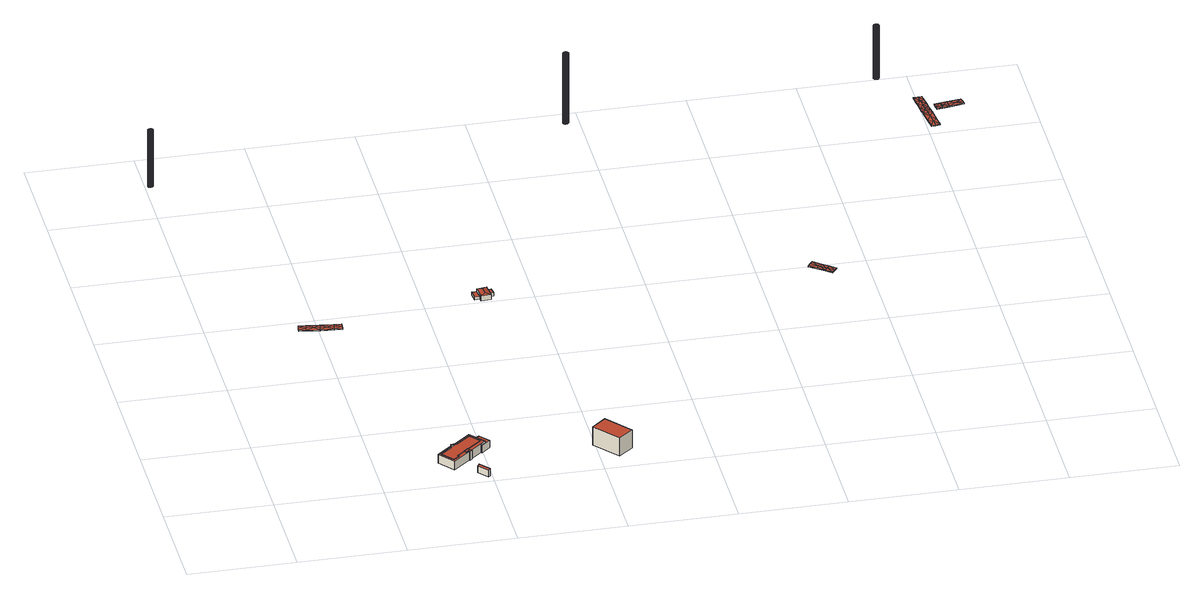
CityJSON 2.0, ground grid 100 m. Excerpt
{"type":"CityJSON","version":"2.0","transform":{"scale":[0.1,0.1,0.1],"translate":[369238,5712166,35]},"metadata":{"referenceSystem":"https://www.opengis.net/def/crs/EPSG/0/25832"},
"CityObjects":{
"building1":{"type":"Building","attributes":{"Geometrietyp2DReferenz":"1000","Gemeindeschluessel":"05513000","function":"51002_1251","roofType":"1000","measuredHeight":58.07},"geometry":[{"type":"Solid","lod":"2","boundaries":[[[[0,1,2]],[[1,3,2]],[[4,5,0]],[[5,1,0]],[[6,7,4]],[[7,5,4]],[[8,9,6]],[[9,7,6]],[[10,11,8]],[[11,9,8]],[[12,13,10]],[[13,11,10]],[[14,15,12]],[[15,13,12]],[[16,17,14]],[[17,15,14]],[[18,19,16]],[[19,17,16]],[[20,21,18]],[[21,19,18]],[[22,23,20]],[[23,21,20]],[[24,25,22]],[[25,23,22]],[[26,27,24]],[[27,25,24]],[[28,29,26]],[[29,27,26]],[[30,31,28]],[[31,29,28]],[[32,33,30]],[[33,31,30]],[[34,35,32]],[[35,33,32]],[[36,37,34]],[[37,35,34]],[[38,39,36]],[[2,3,38]],[[39,37,36]],[[3,39,38]],[[3,1,39]],[[1,5,39]],[[5,7,39]],[[7,9,39]],[[9,11,39]],[[11,13,39]],[[13,15,39]],[[15,17,39]],[[17,19,39]],[[19,21,39]],[[21,23,39]],[[23,25,39]],[[25,27,39]],[[27,29,39]],[[29,31,39]],[[31,33,39]],[[33,35,39]],[[35,37,39]],[[0,2,4]],[[2,38,4]],[[38,36,4]],[[36,34,4]],[[34,32,4]],[[32,30,4]],[[30,28,4]],[[28,26,4]],[[26,24,4]],[[24,22,4]],[[22,20,4]],[[20,18,4]],[[18,16,4]],[[16,14,4]],[[14,12,4]],[[12,10,4]],[[10,8,4]],[[8,6,4]]]],"semantics":{"surfaces":[{"type":"WallSurface"},{"type":"GroundSurface"},{"type":"RoofSurface"}],"values":[[0,0,0,0,0,0,0,0,0,0,0,0,0,0,0,0,0,0,0,0,0,0,0,0,0,0,0,0,0,0,0,0,0,0,0,0,0,0,0,0,1,1,1,1,1,1,1,1,1,1,1,1,1,1,1,1,1,1,2,2,2,2,2,2,2,2,2,2,2,2,2,2,2,2,2,2]]}}]},
"building2":{"type":"Building","attributes":{"Geometrietyp2DReferenz":"2000","Gemeindeschluessel":"05513000","function":"53001_1800","roofType":"9999","measuredHeight":1},"geometry":[{"type":"Solid","lod":"2","boundaries":[[[[40,41,42]],[[41,43,42]],[[44,45,40]],[[45,41,40]],[[46,47,44]],[[47,45,44]],[[48,49,46]],[[49,47,46]],[[50,51,48]],[[51,49,48]],[[52,53,50]],[[53,51,50]],[[54,55,52]],[[55,53,52]],[[56,57,54]],[[57,55,54]],[[58,59,56]],[[59,57,56]],[[60,61,58]],[[61,59,58]],[[62,63,60]],[[63,61,60]],[[64,65,62]],[[65,63,62]],[[66,67,64]],[[67,65,64]],[[42,43,66]],[[43,67,66]],[[43,41,45]],[[43,45,68]],[[68,45,69]],[[69,45,47]],[[69,47,70]],[[70,47,71]],[[71,47,49]],[[71,49,72]],[[72,49,51]],[[72,51,53]],[[53,55,57]],[[53,57,72]],[[72,57,71]],[[71,57,59]],[[71,59,70]],[[70,59,61]],[[70,61,63]],[[70,63,69]],[[69,63,65]],[[69,65,68]],[[68,65,67]],[[68,67,43]],[[42,44,40]],[[42,73,44]],[[73,74,44]],[[74,46,44]],[[74,75,46]],[[75,76,46]],[[76,48,46]],[[76,77,48]],[[77,50,48]],[[77,52,50]],[[52,56,54]],[[52,77,56]],[[77,76,56]],[[76,58,56]],[[76,75,58]],[[75,60,58]],[[75,62,60]],[[75,74,62]],[[74,64,62]],[[74,73,64]],[[73,66,64]],[[73,42,66]]]],"semantics":{"surfaces":[{"type":"WallSurface"},{"type":"GroundSurface"},{"type":"RoofSurface"}],"values":[[0,0,0,0,0,0,0,0,0,0,0,0,0,0,0,0,0,0,0,0,0,0,0,0,0,0,0,0,1,1,1,1,1,1,1,1,1,1,1,1,1,1,1,1,1,1,1,1,1,1,2,2,2,2,2,2,2,2,2,2,2,2,2,2,2,2,2,2,2,2,2,2]]}}]},
"building3":{"type":"Building","attributes":{"Geometrietyp2DReferenz":"3000","Gemeindeschluessel":"05513000","function":"51009_1610","roofType":"1000","measuredHeight":8.99},"geometry":[{"type":"Solid","lod":"2","boundaries":[[[[78,79,80,81]],[[82,83,79,78]],[[84,85,83,82]],[[86,87,85,84]],[[81,80,87,86]],[[84,82,78,81,86]],[[79,83,85,87,80]]]],"semantics":{"surfaces":[{"type":"WallSurface"},{"type":"RoofSurface"},{"type":"GroundSurface"}],"values":[[0,0,0,0,0,1,2]]}}]},
"building4":{"type":"Building","attributes":{"Geometrietyp2DReferenz":"3000","Gemeindeschluessel":"05513000","function":"31001_2100","roofType":"1000","measuredHeight":8.81,"storeysAboveGround":2},"address":[{"country":"Germany","locality":"Gelsenkirchen","thoroughfareNumber":"75","thoroughfareName":"Grimbergstraße"}],"geometry":[{"type":"Solid","lod":"2","boundaries":[[[[88,89,90,91]],[[92,93,89,88]],[[94,95,93,92]],[[96,97,95,94]],[[98,99,97,96]],[[100,101,99,98]],[[102,103,101,100]],[[104,105,103,102]],[[106,107,105,104]],[[108,109,107,106]],[[110,111,109,108]],[[112,113,111,110]],[[114,115,113,112]],[[116,117,115,114]],[[118,119,117,116]],[[120,121,119,118]],[[91,90,121,120]],[[118,116,114,112,110,108,106,104,102,100,98,96,94,92,88,91,120]],[[89,93,95,97,99,101,103,105,107,109,111,113,115,117,119,121,90]]]],"semantics":{"surfaces":[{"type":"WallSurface"},{"type":"RoofSurface"},{"type":"GroundSurface"}],"values":[[0,0,0,0,0,0,0,0,0,0,0,0,0,0,0,0,0,1,2]]}}]},
"building5":{"type":"Building","attributes":{"Geometrietyp2DReferenz":"3000","Gemeindeschluessel":"05513000","function":"51009_1610","roofType":"1000","measuredHeight":8.8},"geometry":[{"type":"Solid","lod":"2","boundaries":[[[[122,123,124,125]],[[126,127,123,122]],[[128,129,127,126]],[[130,131,129,128]],[[132,133,131,130]],[[134,135,133,132]],[[136,137,135,134]],[[138,139,137,136]],[[140,141,139,138]],[[142,143,141,140]],[[144,145,143,142]],[[125,124,145,144]],[[142,140,138,136,134,132,130,128,126,122,125,144]],[[123,127,129,131,133,135,137,139,141,143,145,124]]]],"semantics":{"surfaces":[{"type":"WallSurface"},{"type":"RoofSurface"},{"type":"GroundSurface"}],"values":[[0,0,0,0,0,0,0,0,0,0,0,0,1,2]]}}]},
"building6":{"type":"Building","attributes":{"Geometrietyp2DReferenz":"3000","Gemeindeschluessel":"05513000","function":"51009_1610","roofType":"1000","measuredHeight":8.62},"geometry":[{"type":"Solid","lod":"2","boundaries":[[[[146,123,124,147]],[[148,149,123,146]],[[150,127,149,148]],[[151,129,127,150]],[[152,131,129,151]],[[153,133,131,152]],[[154,135,133,153]],[[155,137,135,154]],[[156,139,137,155]],[[157,158,139,156]],[[159,160,158,157]],[[161,162,160,159]],[[163,164,162,161]],[[165,141,164,163]],[[166,143,141,165]],[[167,145,143,166]],[[147,124,145,167]],[[166,165,163,161,159,157,156,155,154,153,152,151,150,148,146,147,167]],[[123,149,127,129,131,133,135,137,139,158,160,162,164,141,143,145,124]]]],"semantics":{"surfaces":[{"type":"WallSurface"},{"type":"RoofSurface"},{"type":"GroundSurface"}],"values":[[0,0,0,0,0,0,0,0,0,0,0,0,0,0,0,0,0,1,2]]}}]},
"building7":{"type":"Building","attributes":{"Geometrietyp2DReferenz":"3000","Gemeindeschluessel":"05513000","function":"51009_1610","roofType":"2100","measuredHeight":7.98},"geometry":[{"type":"Solid","lod":"2","boundaries":[[[[168,169,170,171]],[[172,173,169,168]],[[174,175,173,172]],[[171,170,175,174]],[[172,168,171,174]],[[169,173,175,170]]]],"semantics":{"surfaces":[{"type":"WallSurface"},{"type":"RoofSurface"},{"type":"GroundSurface"}],"values":[[0,0,0,0,1,2]]}}]},
"building8":{"type":"Building","attributes":{"Geometrietyp2DReferenz":"3000","Gemeindeschluessel":"05513000","function":"31001_2100","roofType":"1000","measuredHeight":9.06},"address":[{"country":"Germany","locality":"Gelsenkirchen","thoroughfareNumber":"75","thoroughfareName":"Grimbergstraße"}],"geometry":[{"type":"Solid","lod":"2","boundaries":[[[[176,177,111,178]],[[179,180,177,176]],[[181,182,180,179]],[[183,184,182,181]],[[185,113,184,183]],[[178,111,113,185]],[[183,181,179,176,178,185]],[[177,180,182,184,113,111]]]],"semantics":{"surfaces":[{"type":"WallSurface"},{"type":"RoofSurface"},{"type":"GroundSurface"}],"values":[[0,0,0,0,0,0,1,2]]}}]},
"building9":{"type":"Building","attributes":{"Geometrietyp2DReferenz":"3000","Gemeindeschluessel":"05513000","function":"31001_2180","roofType":"1000","measuredHeight":7.44,"storeysAboveGround":1},"address":[{"country":"Germany","locality":"Gelsenkirchen","thoroughfareNumber":"75","thoroughfareName":"Grimbergstraße"}],"geometry":[{"type":"Solid","lod":"2","boundaries":[[[[186,187,188,189]],[[190,191,187,186]],[[192,193,191,190]],[[194,195,193,192]],[[196,197,195,194]],[[189,188,197,196]],[[194,192,190,186,189,196]],[[187,191,193,195,197,188]]]],"semantics":{"surfaces":[{"type":"WallSurface"},{"type":"RoofSurface"},{"type":"GroundSurface"}],"values":[[0,0,0,0,0,0,1,2]]}}]},
"building10":{"type":"Building","attributes":{"Geometrietyp2DReferenz":"3000","Gemeindeschluessel":"05513000","function":"51009_1610","roofType":"1000","measuredHeight":18.69},"geometry":[{"type":"Solid","lod":"2","boundaries":[[[[198,199,200,201]],[[202,203,199,198]],[[204,205,203,202]],[[201,200,205,204]],[[202,198,201,204]],[[199,203,205,200]]]],"semantics":{"surfaces":[{"type":"WallSurface"},{"type":"RoofSurface"},{"type":"GroundSurface"}],"values":[[0,0,0,0,1,2]]}}]},
"building11":{"type":"Building","attributes":{"Geometrietyp2DReferenz":"3000","Gemeindeschluessel":"05513000","function":"31001_1000","roofType":"1000","measuredHeight":2.8},"address":[{"country":"Germany","locality":"Gelsenkirchen","thoroughfareNumber":"543","thoroughfareName":"Willy-Brandt-Allee"}],"geometry":[{"type":"Solid","lod":"2","boundaries":[[[[206,207,208,209]],[[210,211,207,206]],[[212,213,211,210]],[[209,208,213,212]],[[210,206,209,212]],[[207,211,213,208]]]],"semantics":{"surfaces":[{"type":"WallSurface"},{"type":"RoofSurface"},{"type":"GroundSurface"}],"values":[[0,0,0,0,1,2]]}}]},
"building12":{"type":"Building","attributes":{"Geometrietyp2DReferenz":"3000","Gemeindeschluessel":"05513000","function":"31001_1010","roofType":"3200","measuredHeight":6.63},"address":[{"country":"Germany","locality":"Gelsenkirchen","thoroughfareNumber":"543","thoroughfareName":"Willy-Brandt-Allee"}],"geometry":[{"type":"Solid","lod":"2","boundaries":[[[[214,215,216,217]],[[218,219,215,214]],[[220,221,219,218]],[[222,223,221,220]],[[224,225,223,222]],[[217,216,225,224]],[[226,224,222,220,218,227]],[[218,214,227]],[[227,214,217,226]],[[217,224,226]],[[215,219,221,223,225,216]]]],"semantics":{"surfaces":[{"type":"WallSurface"},{"type":"RoofSurface"},{"type":"GroundSurface"}],"values":[[0,0,0,0,0,0,1,1,1,1,2]]}}]},
"building13":{"type":"Building","attributes":{"Geometrietyp2DReferenz":"3000","Gemeindeschluessel":"05513000","function":"31001_2523","roofType":"1000","measuredHeight":3.71},"address":[{"country":"Germany","locality":"Gelsenkirchen","thoroughfareNumber":"543","thoroughfareName":"Willy-Brandt-Allee"}],"geometry":[{"type":"Solid","lod":"2","boundaries":[[[[228,229,230,231]],[[232,233,229,228]],[[234,235,233,232]],[[231,230,235,234]],[[232,228,231,234]],[[229,233,235,230]]]],"semantics":{"surfaces":[{"type":"WallSurface"},{"type":"RoofSurface"},{"type":"GroundSurface"}],"values":[[0,0,0,0,1,2]]}}]},
"building14":{"type":"Building","attributes":{"Geometrietyp2DReferenz":"3000","Gemeindeschluessel":"05513000","function":"31001_1310","roofType":"9999","measuredHeight":0.33},"address":[{"country":"Germany","locality":"Gelsenkirchen","thoroughfareNumber":"543","thoroughfareName":"Willy-Brandt-Allee"}],"geometry":[{"type":"Solid","lod":"2","boundaries":[[[[236,237,238,239]],[[237,240,241,238]],[[236,242,240,237]],[[239,243,242,236]],[[238,241,243,239]],[[240,242,243,241]]]],"semantics":{"surfaces":[{"type":"RoofSurface"},{"type":"WallSurface"},{"type":"GroundSurface"}],"values":[[0,1,1,1,1,2]]}}]},
"building15":{"type":"Building","attributes":{"Geometrietyp2DReferenz":"1000","Gemeindeschluessel":"05513000","function":"51002_1251","roofType":"1000","measuredHeight":72.34},"geometry":[{"type":"Solid","lod":"2","boundaries":[[[[244,245,246]],[[245,247,246]],[[248,249,244]],[[249,245,244]],[[250,251,248]],[[251,249,248]],[[252,253,250]],[[253,251,250]],[[254,255,252]],[[255,253,252]],[[256,257,254]],[[257,255,254]],[[258,259,256]],[[259,257,256]],[[260,261,258]],[[261,259,258]],[[262,263,260]],[[263,261,260]],[[264,265,262]],[[265,263,262]],[[266,267,264]],[[267,265,264]],[[268,269,266]],[[269,267,266]],[[270,271,268]],[[271,269,268]],[[272,273,270]],[[273,271,270]],[[274,275,272]],[[275,273,272]],[[276,277,274]],[[277,275,274]],[[278,279,276]],[[279,277,276]],[[280,281,278]],[[281,279,278]],[[282,283,280]],[[283,281,280]],[[246,247,282]],[[247,283,282]],[[261,263,259]],[[263,265,259]],[[265,267,259]],[[267,269,259]],[[269,271,259]],[[271,273,259]],[[273,275,259]],[[275,277,259]],[[277,279,259]],[[279,281,259]],[[281,283,259]],[[283,247,259]],[[247,245,259]],[[245,249,259]],[[249,251,259]],[[251,253,259]],[[253,255,259]],[[255,257,259]],[[262,260,264]],[[260,258,264]],[[258,256,264]],[[256,254,264]],[[254,252,264]],[[252,250,264]],[[250,248,264]],[[248,244,264]],[[244,246,264]],[[246,282,264]],[[282,280,264]],[[280,278,264]],[[278,276,264]],[[276,274,264]],[[274,272,264]],[[272,270,264]],[[270,268,264]],[[268,266,264]]]],"semantics":{"surfaces":[{"type":"WallSurface"},{"type":"GroundSurface"},{"type":"RoofSurface"}],"values":[[0,0,0,0,0,0,0,0,0,0,0,0,0,0,0,0,0,0,0,0,0,0,0,0,0,0,0,0,0,0,0,0,0,0,0,0,0,0,0,0,1,1,1,1,1,1,1,1,1,1,1,1,1,1,1,1,1,1,2,2,2,2,2,2,2,2,2,2,2,2,2,2,2,2,2,2]]}}]},
"building16":{"type":"Building","attributes":{"Geometrietyp2DReferenz":"2000","Gemeindeschluessel":"05513000","function":"53001_1800","roofType":"9999","measuredHeight":1},"geometry":[{"type":"Solid","lod":"2","boundaries":[[[[284,285,286]],[[285,287,286]],[[288,289,284]],[[289,285,284]],[[290,291,288]],[[291,289,288]],[[292,293,290]],[[293,291,290]],[[294,295,292]],[[295,293,292]],[[296,297,294]],[[297,295,294]],[[298,299,296]],[[299,297,296]],[[300,301,298]],[[301,299,298]],[[302,303,300]],[[303,301,300]],[[286,287,302]],[[287,303,302]],[[291,293,304]],[[304,293,295]],[[304,295,297]],[[304,297,299]],[[304,299,305]],[[305,299,306]],[[306,299,301]],[[306,301,307]],[[307,301,287]],[[287,301,303]],[[287,285,307]],[[307,285,289]],[[307,289,306]],[[306,289,305]],[[305,289,291]],[[305,291,304]],[[290,308,292]],[[308,294,292]],[[308,296,294]],[[308,298,296]],[[308,309,298]],[[309,310,298]],[[310,300,298]],[[310,311,300]],[[311,286,300]],[[286,302,300]],[[286,311,284]],[[311,288,284]],[[311,310,288]],[[310,309,288]],[[309,290,288]],[[309,308,290]]]],"semantics":{"surfaces":[{"type":"WallSurface"},{"type":"GroundSurface"},{"type":"RoofSurface"}],"values":[[0,0,0,0,0,0,0,0,0,0,0,0,0,0,0,0,0,0,0,0,1,1,1,1,1,1,1,1,1,1,1,1,1,1,1,1,2,2,2,2,2,2,2,2,2,2,2,2,2,2,2,2]]}}]},
"building17":{"type":"Building","attributes":{"Geometrietyp2DReferenz":"1000","Gemeindeschluessel":"05513000","function":"51002_1251","roofType":"1000","measuredHeight":54.73},"geometry":[{"type":"Solid","lod":"2","boundaries":[[[[312,313,314]],[[313,315,314]],[[316,317,312]],[[317,313,312]],[[318,319,316]],[[319,317,316]],[[320,321,318]],[[321,319,318]],[[322,323,320]],[[323,321,320]],[[324,325,322]],[[325,323,322]],[[326,327,324]],[[327,325,324]],[[328,329,326]],[[329,327,326]],[[330,331,328]],[[331,329,328]],[[332,333,330]],[[333,331,330]],[[334,335,332]],[[335,333,332]],[[336,337,334]],[[338,339,340]],[[337,335,334]],[[340,341,336]],[[341,337,336]],[[339,341,340]],[[342,343,338]],[[343,339,338]],[[344,345,342]],[[345,343,342]],[[346,347,344]],[[347,345,344]],[[348,349,346]],[[349,347,346]],[[350,351,348]],[[351,349,348]],[[314,315,350]],[[315,351,350]],[[315,313,351]],[[313,317,351]],[[317,319,351]],[[319,321,351]],[[321,323,351]],[[323,325,351]],[[325,327,351]],[[327,329,351]],[[329,331,351]],[[331,333,351]],[[333,335,351]],[[335,337,351]],[[337,341,351]],[[341,339,351]],[[339,343,351]],[[343,345,351]],[[345,347,351]],[[347,349,351]],[[312,314,316]],[[314,350,316]],[[350,348,316]],[[348,346,316]],[[346,344,316]],[[344,342,316]],[[342,338,316]],[[338,340,316]],[[340,336,316]],[[336,334,316]],[[334,332,316]],[[332,330,316]],[[330,328,316]],[[328,326,316]],[[326,324,316]],[[324,322,316]],[[322,320,316]],[[320,318,316]]]],"semantics":{"surfaces":[{"type":"WallSurface"},{"type":"GroundSurface"},{"type":"RoofSurface"}],"values":[[0,0,0,0,0,0,0,0,0,0,0,0,0,0,0,0,0,0,0,0,0,0,0,0,0,0,0,0,0,0,0,0,0,0,0,0,0,0,0,0,1,1,1,1,1,1,1,1,1,1,1,1,1,1,1,1,1,1,2,2,2,2,2,2,2,2,2,2,2,2,2,2,2,2,2,2]]}}]},
"building18":{"type":"Building","attributes":{"Geometrietyp2DReferenz":"2000","Gemeindeschluessel":"05513000","function":"53001_1800","roofType":"9999","measuredHeight":1},"geometry":[{"type":"Solid","lod":"2","boundaries":[[[[352,353,354]],[[353,355,354]],[[356,357,352]],[[357,353,352]],[[358,359,356]],[[359,357,356]],[[360,361,358]],[[361,359,358]],[[362,363,360]],[[363,361,360]],[[364,365,362]],[[365,363,362]],[[366,367,364]],[[367,365,364]],[[368,369,366]],[[369,367,366]],[[370,371,368]],[[371,369,368]],[[372,373,370]],[[373,371,370]],[[374,375,372]],[[375,373,372]],[[376,377,374]],[[377,375,374]],[[378,379,376]],[[379,377,376]],[[380,381,378]],[[381,379,378]],[[382,383,380]],[[383,381,380]],[[384,385,382]],[[385,383,382]],[[386,387,384]],[[387,385,384]],[[388,389,386]],[[389,387,386]],[[354,355,388]],[[355,389,388]],[[377,379,390]],[[390,379,381]],[[390,381,385]],[[385,381,383]],[[361,363,391]],[[391,363,365]],[[391,365,392]],[[392,365,367]],[[392,367,393]],[[393,367,394]],[[394,367,369]],[[394,369,371]],[[394,371,373]],[[373,375,395]],[[395,375,396]],[[396,375,377]],[[396,377,390]],[[396,390,385]],[[396,385,387]],[[396,387,395]],[[395,387,389]],[[395,389,397]],[[397,389,355]],[[355,353,393]],[[393,353,392]],[[392,353,357]],[[392,357,391]],[[391,357,359]],[[391,359,361]],[[355,393,394]],[[355,394,397]],[[397,394,373]],[[397,373,395]],[[376,398,378]],[[398,380,378]],[[398,384,380]],[[384,382,380]],[[360,399,362]],[[399,364,362]],[[399,400,364]],[[400,366,364]],[[400,401,366]],[[401,402,366]],[[402,368,366]],[[402,370,368]],[[402,372,370]],[[372,403,374]],[[403,404,374]],[[404,376,374]],[[404,398,376]],[[404,384,398]],[[404,386,384]],[[404,403,386]],[[403,388,386]],[[403,405,388]],[[405,354,388]],[[354,401,352]],[[401,400,352]],[[399,360,358]],[[400,356,352]],[[400,399,356]],[[399,358,356]],[[354,402,401]],[[354,405,402]],[[405,372,402]],[[405,403,372]]]],"semantics":{"surfaces":[{"type":"WallSurface"},{"type":"GroundSurface"},{"type":"RoofSurface"}],"values":[[0,0,0,0,0,0,0,0,0,0,0,0,0,0,0,0,0,0,0,0,0,0,0,0,0,0,0,0,0,0,0,0,0,0,0,0,0,0,1,1,1,1,1,1,1,1,1,1,1,1,1,1,1,1,1,1,1,1,1,1,1,1,1,1,1,1,1,1,1,1,1,2,2,2,2,2,2,2,2,2,2,2,2,2,2,2,2,2,2,2,2,2,2,2,2,2,2,2,2,2,2,2,2,2]]}}]},
"building19":{"type":"Building","attributes":{"Geometrietyp2DReferenz":"2000","Gemeindeschluessel":"05513000","function":"53001_1800","roofType":"9999","measuredHeight":1},"geometry":[{"type":"MultiSurface","lod":"2","boundaries":[[[406,407,408]],[[407,409,408]],[[410,411,406]],[[411,407,406]],[[412,413,410]],[[413,411,410]],[[414,415,412]],[[415,413,412]],[[416,417,414]],[[417,415,414]],[[418,419,416]],[[419,417,416]],[[420,421,418]],[[421,419,418]],[[422,423,420]],[[423,421,420]],[[424,425,422]],[[425,423,422]],[[422,423,424]],[[423,425,424]],[[426,427,422]],[[427,423,422]],[[428,429,426]],[[429,427,426]],[[430,431,428]],[[431,429,428]],[[408,409,430]],[[409,431,430]],[[409,407,413]],[[409,413,432]],[[432,413,433]],[[433,413,415]],[[415,411,434]],[[434,411,417]],[[434,417,435]],[[435,417,419]],[[429,431,409]],[[429,409,432]],[[429,432,433]],[[429,433,427]],[[427,433,436]],[[436,433,415]],[[436,415,434]],[[436,434,423]],[[423,434,425]],[[425,434,421]],[[421,434,435]],[[421,435,419]],[[423,427,436]],[[408,412,406]],[[408,437,412]],[[437,438,412]],[[438,414,412]],[[414,439,410]],[[439,416,410]],[[439,440,416]],[[440,418,416]],[[428,408,430]],[[428,437,408]],[[428,438,437]],[[428,426,438]],[[426,441,438]],[[441,414,438]],[[441,439,414]],[[441,422,439]],[[422,424,439]],[[424,420,439]],[[420,440,439]],[[420,418,440]],[[422,441,426]]],"semantics":{"surfaces":[{"type":"WallSurface"},{"type":"GroundSurface"},{"type":"RoofSurface"}],"values":[0,0,0,0,0,0,0,0,0,0,0,0,0,0,0,0,0,0,0,0,0,0,0,0,0,0,0,0,1,1,1,1,1,1,1,1,1,1,1,1,1,1,1,1,1,1,1,1,1,2,2,2,2,2,2,2,2,2,2,2,2,2,2,2,2,2,2,2,2,2]}}]}
},
"vertices":[
[53,5473,645],[53,5473,65],[48,5479,645],[48,5479,65],[55,5465,645],[55,5465,65],[55,5457,645],[55,5457,65],[53,5450,645],[53,5450,65],[48,5444,645],[48,5444,65],[42,5439,645],[42,5439,65],[34,5437,645],[34,5437,65],[26,5437,645],[26,5437,65],[19,5439,645],[19,5439,65],[13,5444,645],[13,5444,65],[8,5450,645],[8,5450,65],[6,5457,645],[6,5457,65],[6,5465,645],[6,5465,65],[8,5473,645],[8,5473,65],[13,5479,645],[13,5479,65],[19,5484,645],[19,5484,65],[26,5486,645],[26,5486,65],[34,5486,645],[34,5486,65],[42,5484,645],[42,5484,65],
[818,2844,73],[818,2844,63],[812,2804,73],[812,2804,63],[887,2833,73],[887,2833,63],[1008,2816,73],[1008,2816,63],[1133,2803,73],[1133,2803,63],[1203,2797,73],[1203,2797,63],[1199,2757,73],[1199,2757,63],[1195,2717,73],[1195,2717,63],[1125,2724,73],[1125,2724,63],[999,2736,73],[999,2736,63],[998,2736,73],[998,2736,63],[997,2736,73],[997,2736,63],[875,2754,73],[875,2754,63],[806,2765,73],[806,2765,63],[881,2794,63],[951,2784,63],[1003,2776,63],[1060,2770,63],[1129,2764,63],[881,2794,73],[951,2784,73],[1003,2776,73],[1060,2770,73],[1129,2764,73],
[1727,478,139],[1727,478,49],[1703,480,49],[1703,480,139],[1727,477,139],[1727,477,49],[1724,454,139],[1724,454,49],[1701,456,139],[1701,456,49],
[1699,456,136],[1699,456,48],[1696,426,48],[1696,426,136],[1701,456,136],[1701,456,48],[1724,454,136],[1724,454,48],[1727,478,136],[1727,478,48],[1727,479,136],[1727,479,48],[1757,476,136],[1757,476,48],[1894,589,136],[1894,589,48],[1927,549,136],[1927,549,48],[1974,491,136],[1974,491,48],[1944,466,136],[1944,466,48],[1837,378,136],[1837,378,48],[1795,343,136],[1795,343,48],[1725,286,136],[1725,286,48],[1737,272,136],[1737,272,48],[1679,225,136],[1679,225,48],[1587,337,136],[1587,337,48],
[1701,456,135],[1701,456,47],[1699,454,47],[1699,454,135],[1727,477,135],[1727,477,47],[1729,479,135],[1729,479,47],[1897,617,135],[1897,617,47],[1942,561,135],[1942,561,47],[2015,474,135],[2015,474,47],[1969,436,135],[1969,436,47],[1862,347,135],[1862,347,47],[1842,331,135],[1842,331,47],[1678,195,135],[1678,195,47],[1559,339,135],[1559,339,47],
[1701,456,134],[1699,454,134],[1724,454,134],[1724,454,47],[1727,477,134],[1729,479,134],[1897,617,134],[1942,561,134],[2015,474,134],[1969,436,134],[1862,347,134],[1837,378,134],[1837,378,47],[1795,343,134],[1795,343,47],[1813,321,134],[1813,321,47],[1835,339,134],[1835,339,47],[1842,331,134],[1678,195,134],[1559,339,134],
[1948,10,116],[1948,10,48],[1963,22,48],[1963,22,128],[1868,106,116],[1868,106,48],[1884,119,128],[1884,119,48],
[1868,339,139],[1868,339,48],[1837,378,139],[1848,323,139],[1848,323,48],[1835,339,139],[1835,339,48],[1813,321,139],[1813,321,48],[1795,343,139],
[2062,499,122],[2062,499,47],[1983,594,47],[1983,594,122],[1976,428,122],[1976,428,47],[1944,466,122],[1944,466,47],[1974,491,122],[1974,491,47],[1927,549,122],[1927,549,47],
[3310,298,194],[3310,298,7],[3112,536,7],[3112,536,194],[3173,187,194],[3173,187,7],[2978,424,194],[2978,424,7],
[2492,2976,90],[2492,2976,62],[2481,3066,62],[2481,3066,90],[2448,2970,90],[2448,2970,62],[2437,3061,90],[2437,3061,62],
[2482,3066,115],[2482,3066,62],[2498,2937,62],[2498,2937,115],[2576,3078,115],[2576,3078,62],[2579,3054,115],[2579,3054,62],[2587,2992,115],[2587,2992,62],[2592,2949,115],[2592,2949,62],[2541,2971,128],[2532,3044,128],
[2622,2996,101],[2622,2996,64],[2614,3058,64],[2614,3058,101],[2587,2992,101],[2587,2992,64],[2579,3054,101],[2579,3054,64],
[2583,3059,68],[2614,3062,68],[2611,3082,68],[2580,3079,68],[2614,3062,65],[2611,3082,65],[2583,3059,65],[2580,3079,65],
[3831,5749,795],[3831,5749,72],[3831,5742,795],[3831,5742,72],[3834,5757,795],[3834,5757,72],[3838,5763,795],[3838,5763,72],[3845,5768,795],[3845,5768,72],[3852,5770,795],[3852,5770,72],[3860,5770,795],[3860,5770,72],[3868,5768,795],[3868,5768,72],[3874,5763,795],[3874,5763,72],[3878,5757,795],[3878,5757,72],[3881,5749,795],[3881,5749,72],[3881,5742,795],[3881,5742,72],[3878,5734,795],[3878,5734,72],[3874,5728,795],[3874,5728,72],[3868,5723,795],[3868,5723,72],[3860,5721,795],[3860,5721,72],[3852,5721,795],[3852,5721,72],[3845,5723,795],[3845,5723,72],[3838,5728,795],[3838,5728,72],[3834,5734,795],[3834,5734,72],
[5650,2770,69],[5650,2770,59],[5674,2801,69],[5674,2801,59],[5595,2812,69],[5595,2812,59],[5529,2863,69],[5529,2863,59],[5458,2918,69],[5458,2918,59],[5482,2950,69],[5482,2950,59],[5506,2982,69],[5506,2982,59],[5578,2927,69],[5578,2927,59],[5644,2876,69],[5644,2876,59],[5699,2833,69],[5699,2833,59],[5537,2907,59],[5564,2887,59],[5609,2852,59],[5619,2844,59],[5537,2907,69],[5564,2887,69],[5609,2852,69],[5619,2844,69],
[6739,5977,593],[6739,5977,46],[6735,5983,593],[6735,5983,46],[6742,5969,593],[6742,5969,46],[6742,5961,593],[6742,5961,46],[6739,5954,593],[6739,5954,46],[6735,5948,593],[6735,5948,46],[6728,5943,593],[6728,5943,46],[6721,5941,593],[6721,5941,46],[6713,5941,593],[6713,5941,46],[6705,5943,593],[6705,5943,46],[6699,5948,593],[6699,5948,46],[6695,5954,593],[6695,5954,46],[6692,5961,593],[6692,5961,46],[6695,5977,593],[6695,5977,46],[6692,5969,593],[6692,5969,46],[6699,5983,593],[6699,5983,46],[6705,5988,593],[6705,5988,46],[6713,5990,593],[6713,5990,46],[6721,5990,593],[6721,5990,46],[6728,5988,593],[6728,5988,46],
[7070,5243,85],[7070,5243,75],[7065,5282,85],[7065,5282,75],[7086,5110,85],[7086,5110,75],[7097,5021,84],[7097,5021,74],[7057,5016,84],[7057,5016,74],[7018,5011,84],[7018,5011,74],[7007,5100,85],[7007,5100,75],[6990,5233,85],[6990,5233,75],[6985,5272,85],[6985,5272,75],[6985,5273,85],[6985,5273,75],[6980,5318,85],[6980,5318,75],[6973,5374,85],[6973,5374,75],[6964,5444,85],[6964,5444,75],[6956,5508,85],[6956,5508,75],[6996,5512,85],[6996,5512,75],[7035,5517,85],[7035,5517,75],[7043,5454,85],[7043,5454,75],[7052,5385,85],[7052,5385,75],[7059,5328,85],[7059,5328,75],[7004,5449,75],[7049,5085,75],[7038,5175,75],[7030,5238,75],[7025,5277,75],[7013,5374,75],[7004,5443,75],[7020,5323,75],[7004,5449,85],[7049,5085,85],[7038,5175,85],[7030,5238,85],[7025,5277,85],[7013,5374,85],[7004,5443,85],[7020,5323,85],
[7129,5439,37],[7129,5439,27],[7135,5399,37],[7135,5399,27],[7250,5458,37],[7250,5458,27],[7181,5446,37],[7181,5446,27],[7251,5457,37],[7251,5457,27],[7382,5479,37],[7382,5479,27],[7389,5439,37],[7389,5439,27],[7396,5400,37],[7396,5400,27],[7263,5379,37],[7263,5379,27],[7263,5378,37],[7263,5378,27],[7262,5379,37],[7262,5379,27],[7193,5367,37],[7193,5367,27],[7141,5360,37],[7141,5360,27],[7188,5407,27],[7204,5410,27],[7320,5428,27],[7343,5431,27],[7251,5416,27],[7188,5407,37],[7204,5410,37],[7320,5428,37],[7343,5431,37],[7251,5416,37]
]}
